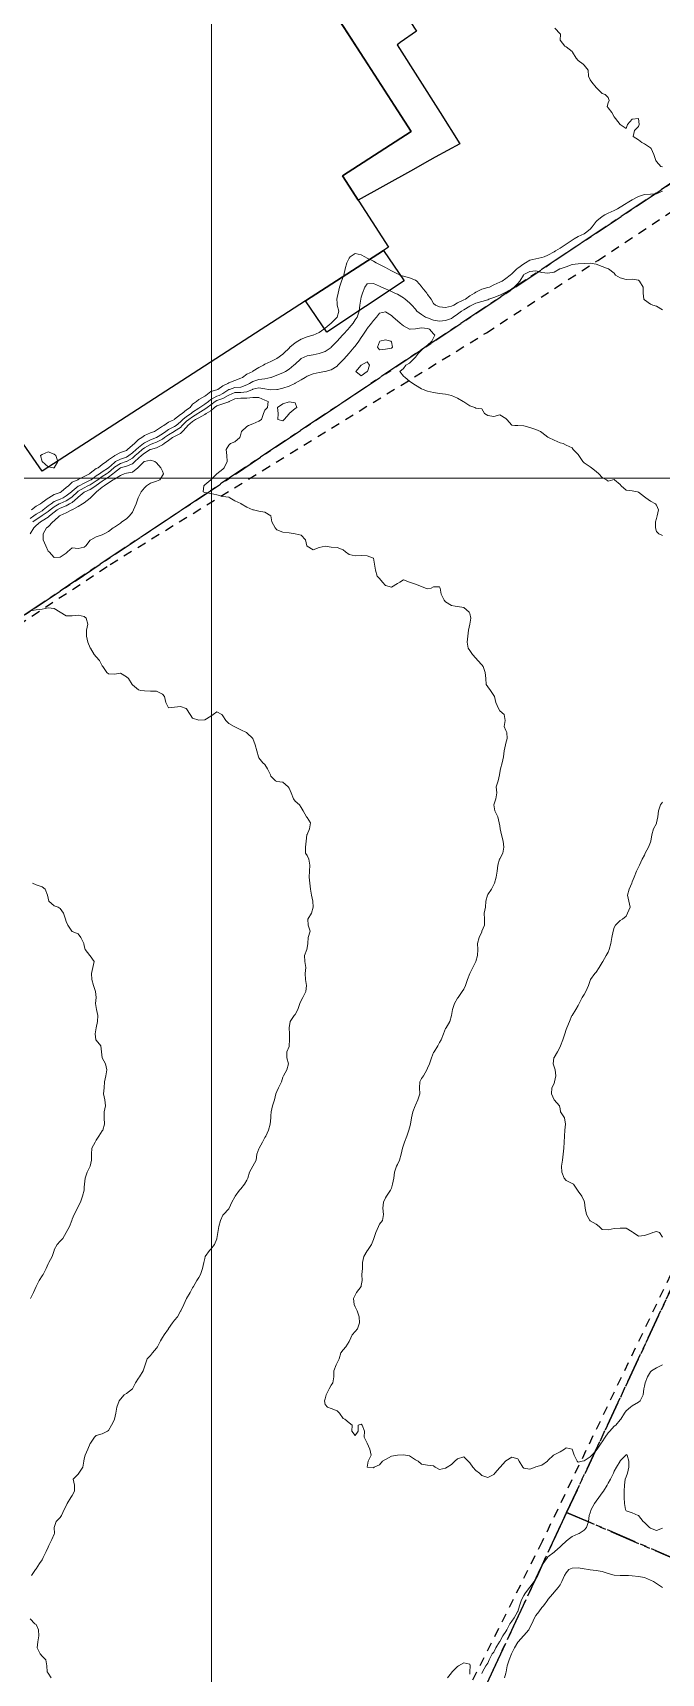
# Model space of a CAD drawing. Header units: centimetres. Extents: x 0 to 642158, y -847 to 649707.
# Drawn here: x 617552 to 617604.1, y 620588.1 to 620724.4 of the extents above; entities that cross this region are included whole.
import ezdxf

# ---------------------------------------------------------------- set-up
doc = ezdxf.new("R2010")
doc.units = ezdxf.units.CM
doc.header["$MEASUREMENT"] = 0
doc.linetypes.add('CENTERX2', pattern=[4, 2.5, -0.5, 0.5, -0.5])
doc.linetypes.add('JIS_02_0.7', pattern=[1.35, 0.75, -0.6])
for name, color, linetype, lineweight in [('MEV_grille', 254, 'Continuous', 9), ('WAL_parcellaire agricole', 7, 'JIS_02_0.7', 25), ('WAL_topographie 0.5', 253, 'Continuous', 20)]:
    doc.layers.add(name, color=color, linetype=linetype, lineweight=lineweight)
doc.layers.add('SPW_batiments', color=7, linetype='Continuous')
doc.layers.add('SPW_parcellaire cadastral', color=7, linetype='CENTERX2', lineweight=25, true_color=0xff0542)

# ---------------------------------------------------------------- blocks, each defined once
blk = doc.blocks.new('*U114')
at = {"layer": 'MEV_grille', "transparency": 33554687}
blk.add_lwpolyline([(-1338.46, 0), (1338.46, 0)], dxfattribs=at)
blk = doc.blocks.new('*U115')
at = {"layer": 'MEV_grille', "color": 0, "linetype": 'ByBlock', "lineweight": -2, "transparency": 16777216}
blk.add_blockref('*U114', (0, -1700), dxfattribs=at)
blk = doc.blocks.new('*U112')
at = {"layer": 'MEV_grille', "transparency": 33554687}
blk.add_lwpolyline([(0, 1825.48), (0, -1825.48)], dxfattribs=at)
blk = doc.blocks.new('*U113')
at = {"layer": 'MEV_grille', "color": 0, "linetype": 'ByBlock', "lineweight": -2, "transparency": 16777216}
blk.add_blockref('*U112', (2200, 0), dxfattribs=at)

msp = doc.modelspace()

# ---------------------------------------------------------------- linework, layer by layer
at = {"layer": 'SPW_batiments'}
for points in [[(617567.97, 620740.02), (617566.97, 620741.57), (617569.88, 620743), (617574.59, 620735.69), (617578.82, 620729.15), (617579.04, 620729.29), (617580.22, 620730.06), (617583.84, 620724.5), (617582.48, 620723.55), (617582.45, 620723.53), (617582.22, 620723.37), (617585.79, 620717.74), (617587.42, 620715.15), (617585.39, 620714.03), (617584.94, 620713.78), (617583.33, 620712.88), (617578.98, 620710.47), (617577.68, 620712.48), (617583.39, 620716.18), (617579.82, 620721.7), (617576.14, 620727.41), (617572.46, 620733.12), (617567.97, 620740.02)], [(617572.46, 620733.12), (617583.39, 620716.18), (617577.68, 620712.48), (617581.52, 620706.55), (617581.1, 620706.28), (617574.63, 620702.1), (617552.76, 620687.97), (617531.53, 620718.62), (617566.97, 620741.57), (617572.46, 620733.12)], [(617582.82, 620703.77), (617576.4, 620699.51), (617574.63, 620702.1), (617581.1, 620706.28), (617582.82, 620703.77)]]:
    msp.add_lwpolyline(points, dxfattribs=at)
at = {"layer": 'SPW_parcellaire cadastral'}
for points in [[(617622.86, 620723.83), (617495.62, 620638.85), (617461.46, 620689.99), (617598.89, 620759.7), (617622.86, 620723.83)], [(617307.03, 620609.24), (617461.46, 620689.99), (617495.62, 620638.85), (617622.86, 620723.83)], [(617622.86, 620723.83), (617655.06, 620676.16), (617614.78, 620641.12), (617606.88, 620624.2), (617605.63, 620621.47), (617596.3, 620601.5), (617586.31, 620580.07), (617577.71, 620561.63), (617569.76, 620544.57), (617560.78, 620525.33), (617557.05, 620517.32)], [(617664.43, 620572.16), (617596.3, 620601.5), (617605.63, 620621.47), (617669.97, 620586.1), (617664.43, 620572.16)], [(617664.43, 620572.16), (617655.92, 620551.27), (617586.31, 620580.07), (617596.3, 620601.5), (617664.43, 620572.16)]]:
    msp.add_lwpolyline(points, dxfattribs=at)
at = {"layer": 'WAL_parcellaire agricole'}
msp.add_lwpolyline([(617468.94, 620684.89), (617492.9, 620643.95), (617509.14, 620651.95), (617540.64, 620668.46), (617558.39, 620680.21), (617589.64, 620699.46), (617598.89, 620705.46), (617624.38, 620722.34), (617653.39, 620679.22), (617641.14, 620670.59), (617622.52, 620651.84), (617611.11, 620633.21), (617607.27, 620626.09), (617594.27, 620599.09), (617576.03, 620562.71), (617540.91, 620492.71)], dxfattribs=at)
at = {"layer": 'WAL_topographie 0.5'}
for points in [[(617595.31, 620724.75), (617595.75, 620724.27), (617595.78, 620724.25), (617595.75, 620723.75), (617596.15, 620723.25), (617596.25, 620723.21), (617596.75, 620722.8), (617596.78, 620722.75), (617597.08, 620722.25), (617597.25, 620722.06), (617597.67, 620721.75), (617597.75, 620721.67), (617598.08, 620721.25), (617598.1, 620720.75), (617598.25, 620720.46), (617598.38, 620720.25), (617598.75, 620719.81), (617598.82, 620719.75), (617599.25, 620719.32), (617599.5, 620719.25), (617599.75, 620719), (617599.84, 620718.75), (617599.75, 620718.55), (617599.65, 620718.25), (617599.75, 620718.14), (617600.04, 620717.75), (617600.25, 620717.39), (617600.36, 620717.25), (617600.75, 620716.75), (617600.75, 620716.75), (617601.25, 620716.42), (617601.36, 620716.75), (617601.75, 620717.19), (617602.25, 620717.25), (617602.25, 620717.25), (617602.25, 620717.25), (617602.31, 620716.75), (617602.25, 620716.58), (617601.92, 620716.25), (617601.81, 620715.75), (617602.25, 620715.48), (617602.54, 620715.25), (617602.75, 620715.15), (617603.25, 620714.81), (617603.31, 620714.75), (617603.53, 620714.25), (617603.71, 620713.75), (617603.75, 620713.67), (617604.12, 620713.25), (617604.25, 620713.23)], [(617551.88, 620684.75), (617552.25, 620685.05), (617552.62, 620685.25), (617552.75, 620685.36), (617553.25, 620685.72), (617553.31, 620685.75), (617553.75, 620686.02), (617554.25, 620686.2), (617554.34, 620686.25), (617554.75, 620686.6), (617554.94, 620686.75), (617555.25, 620687.04), (617555.73, 620687.25), (617555.75, 620687.27), (617556.25, 620687.53), (617556.69, 620687.75), (617556.75, 620687.8), (617557.25, 620688.17), (617557.41, 620688.25), (617557.75, 620688.51), (617558.09, 620688.75), (617558.25, 620688.91), (617558.75, 620689.23), (617558.8, 620689.25), (617559.25, 620689.52), (617559.75, 620689.69), (617559.84, 620689.75), (617560.25, 620690.11), (617560.41, 620690.25), (617560.75, 620690.58), (617561.03, 620690.75), (617561.25, 620690.93), (617561.75, 620691.15), (617562.07, 620691.25), (617562.25, 620691.37), (617562.75, 620691.69), (617562.87, 620691.75), (617563.25, 620692.04), (617563.73, 620692.25), (617563.75, 620692.27), (617564.25, 620692.66), (617564.38, 620692.75), (617564.75, 620693.06), (617565.03, 620693.25), (617565.25, 620693.52), (617565.57, 620693.75), (617565.75, 620693.91), (617566.25, 620694.18), (617566.35, 620694.25), (617566.75, 620694.57), (617567.25, 620694.71), (617567.35, 620694.75), (617567.75, 620695.05), (617568.17, 620695.25), (617568.25, 620695.3), (617568.75, 620695.49), (617569.25, 620695.67), (617569.4, 620695.75), (617569.75, 620696.02), (617570.24, 620696.25), (617570.25, 620696.26), (617570.75, 620696.57), (617571.12, 620696.75), (617571.25, 620696.84), (617571.75, 620697.07), (617572.13, 620697.25), (617572.25, 620697.32), (617572.75, 620697.67), (617572.83, 620697.75), (617573.25, 620698.18), (617573.32, 620698.25), (617573.75, 620698.62), (617573.97, 620698.75), (617574.25, 620698.92), (617574.75, 620699.11), (617575.24, 620699.25), (617575.25, 620699.25), (617575.75, 620699.48), (617576.15, 620699.75), (617576.25, 620699.83), (617576.74, 620700.25), (617576.75, 620700.26), (617577.25, 620700.74), (617577.26, 620700.75), (617577.38, 620701.25), (617577.26, 620701.75), (617577.25, 620701.92), (617577.21, 620702.25), (617577.25, 620702.38), (617577.33, 620702.75), (617577.45, 620703.25), (617577.62, 620703.75), (617577.75, 620704.1), (617577.79, 620704.25), (617577.9, 620704.75), (617578.05, 620705.25), (617578.25, 620705.66), (617578.32, 620705.75), (617578.75, 620706.04), (617579.25, 620705.93), (617579.54, 620705.75), (617579.75, 620705.66), (617580.25, 620705.39), (617580.49, 620705.25), (617580.75, 620705.12), (617581.25, 620704.87), (617581.46, 620704.75), (617581.75, 620704.61), (617582.25, 620704.34), (617582.44, 620704.25), (617582.75, 620704.14), (617583.25, 620704.02), (617583.75, 620703.83), (617583.85, 620703.75), (617584.25, 620703.29), (617584.28, 620703.25), (617584.68, 620702.75), (617584.75, 620702.64), (617585.05, 620702.25), (617585.25, 620701.88), (617585.4, 620701.75), (617585.75, 620701.62), (617586.25, 620701.56), (617586.75, 620701.66), (617586.94, 620701.75), (617587.25, 620701.94), (617587.75, 620702.18), (617587.89, 620702.25), (617588.25, 620702.53), (617588.66, 620702.75), (617588.75, 620702.83), (617589.25, 620703.07), (617589.75, 620703.2), (617589.9, 620703.25), (617590.25, 620703.42), (617590.75, 620703.65), (617590.94, 620703.75), (617591.25, 620703.95), (617591.62, 620704.25), (617591.75, 620704.36), (617592.15, 620704.75), (617592.25, 620704.83), (617592.75, 620705.19), (617592.87, 620705.25), (617593.25, 620705.47), (617593.75, 620705.6), (617594.25, 620705.69), (617594.42, 620705.75), (617594.75, 620705.91), (617595.25, 620706.18), (617595.36, 620706.25), (617595.75, 620706.48), (617596.17, 620706.75), (617596.25, 620706.8), (617596.75, 620707.15), (617596.91, 620707.25), (617597.25, 620707.45), (617597.75, 620707.68), (617597.86, 620707.75), (617598.25, 620708.05), (617598.41, 620708.25), (617598.75, 620708.68), (617598.8, 620708.75), (617599.25, 620709.12), (617599.48, 620709.25), (617599.75, 620709.38), (617600.25, 620709.6), (617600.51, 620709.75), (617600.75, 620709.89), (617601.25, 620710.2), (617601.33, 620710.25), (617601.75, 620710.5), (617602.22, 620710.75), (617602.25, 620710.77), (617602.75, 620710.94), (617603.25, 620710.96), (617603.75, 620711), (617604.25, 620711.2)], [(617551.75, 620684.03), (617552.06, 620684.25), (617552.25, 620684.39), (617552.75, 620684.68), (617552.84, 620684.75), (617553.25, 620685.08), (617553.49, 620685.25), (617553.75, 620685.43), (617554.25, 620685.64), (617554.49, 620685.75), (617554.75, 620685.91), (617555.19, 620686.25), (617555.25, 620686.31), (617555.75, 620686.71), (617555.83, 620686.75), (617556.25, 620686.97), (617556.75, 620687.2), (617556.82, 620687.25), (617557.25, 620687.57), (617557.52, 620687.75), (617557.75, 620687.91), (617558.25, 620688.25), (617558.26, 620688.25), (617558.75, 620688.69), (617558.85, 620688.75), (617559.25, 620688.97), (617559.75, 620689.13), (617559.95, 620689.25), (617560.25, 620689.47), (617560.56, 620689.75), (617560.75, 620689.93), (617561.18, 620690.25), (617561.25, 620690.31), (617561.75, 620690.57), (617562.24, 620690.75), (617562.25, 620690.75), (617562.75, 620691.07), (617563.03, 620691.25), (617563.25, 620691.41), (617563.75, 620691.67), (617563.87, 620691.75), (617564.25, 620692.06), (617564.44, 620692.25), (617564.75, 620692.5), (617565.13, 620692.75), (617565.25, 620692.85), (617565.75, 620693.19), (617565.85, 620693.25), (617566.25, 620693.52), (617566.56, 620693.75), (617566.75, 620693.91), (617567.25, 620694.19), (617567.44, 620694.25), (617567.75, 620694.4), (617568.25, 620694.73), (617568.3, 620694.75), (617568.75, 620694.91), (617569.25, 620694.95), (617569.75, 620695.13), (617569.98, 620695.25), (617570.25, 620695.42), (617570.75, 620695.57), (617571.25, 620695.63), (617571.75, 620695.74), (617571.78, 620695.75), (617572.25, 620695.93), (617572.75, 620696.14), (617572.96, 620696.25), (617573.25, 620696.42), (617573.66, 620696.75), (617573.75, 620696.84), (617574.19, 620697.25), (617574.25, 620697.31), (617574.75, 620697.53), (617575.25, 620697.63), (617575.75, 620697.72), (617575.84, 620697.75), (617576.25, 620697.89), (617576.75, 620698.24), (617576.76, 620698.25), (617577.25, 620698.75), (617577.25, 620698.75), (617577.7, 620699.25), (617577.75, 620699.3), (617578.17, 620699.75), (617578.25, 620699.85), (617578.57, 620700.25), (617578.75, 620700.52), (617578.91, 620700.75), (617579.08, 620701.25), (617579.12, 620701.75), (617579.21, 620702.25), (617579.25, 620702.4), (617579.36, 620702.75), (617579.55, 620703.25), (617579.75, 620703.52), (617580.25, 620703.54), (617580.75, 620703.33), (617580.92, 620703.25), (617581.25, 620703.09), (617581.75, 620702.87), (617582.04, 620702.75), (617582.25, 620702.66), (617582.75, 620702.35), (617582.89, 620702.25), (617583.25, 620701.95), (617583.44, 620701.75), (617583.75, 620701.4), (617583.85, 620701.25), (617584.25, 620700.97), (617584.57, 620700.75), (617584.75, 620700.68), (617585.25, 620700.5), (617585.75, 620700.42), (617586.25, 620700.46), (617586.75, 620700.65), (617586.88, 620700.75), (617587.25, 620700.99), (617587.58, 620701.25), (617587.75, 620701.36), (617588.25, 620701.65), (617588.42, 620701.75), (617588.75, 620701.92), (617589.25, 620702.06), (617589.75, 620702.2), (617589.85, 620702.25), (617590.25, 620702.39), (617590.75, 620702.58), (617591.08, 620702.75), (617591.25, 620702.83), (617591.75, 620703.11), (617591.94, 620703.25), (617592.25, 620703.55), (617592.4, 620703.75), (617592.71, 620704.25), (617592.75, 620704.28), (617593.25, 620704.55), (617593.75, 620704.6), (617594.25, 620704.45), (617594.75, 620704.39), (617595.25, 620704.48), (617595.74, 620704.75), (617595.75, 620704.75), (617596.25, 620704.93), (617596.75, 620705.11), (617597.25, 620705.19), (617597.75, 620705.21), (617598.25, 620705.22), (617598.75, 620705.14), (617599.25, 620704.95), (617599.75, 620704.77), (617599.78, 620704.75), (617600.25, 620704.39), (617600.36, 620704.25), (617600.75, 620704.01), (617601.25, 620703.88), (617601.75, 620703.91), (617602.25, 620703.82), (617602.35, 620703.75), (617602.64, 620703.25), (617602.66, 620702.75), (617602.71, 620702.25), (617602.75, 620702.2), (617603.25, 620701.84), (617603.46, 620701.75), (617603.75, 620701.66), (617604.25, 620701.37)], [(617551.97, 620683.75), (617552.25, 620683.95), (617552.72, 620684.25), (617552.75, 620684.27), (617553.25, 620684.61), (617553.42, 620684.75), (617553.75, 620685.01), (617554.18, 620685.25), (617554.25, 620685.28), (617554.75, 620685.49), (617555.15, 620685.75), (617555.25, 620685.83), (617555.7, 620686.25), (617555.75, 620686.29), (617556.25, 620686.59), (617556.56, 620686.75), (617556.75, 620686.84), (617557.25, 620687.16), (617557.37, 620687.25), (617557.75, 620687.52), (617558.1, 620687.75), (617558.25, 620687.86), (617558.71, 620688.25), (617558.75, 620688.29), (617559.25, 620688.6), (617559.72, 620688.75), (617559.75, 620688.76), (617560.25, 620689.03), (617560.49, 620689.25), (617560.75, 620689.49), (617561.06, 620689.75), (617561.25, 620689.9), (617561.75, 620690.18), (617561.95, 620690.25), (617562.25, 620690.36), (617562.75, 620690.63), (617562.91, 620690.75), (617563.25, 620690.99), (617563.71, 620691.25), (617563.75, 620691.27), (617564.25, 620691.6), (617564.39, 620691.75), (617564.75, 620692.1), (617564.92, 620692.25), (617565.25, 620692.48), (617565.68, 620692.75), (617565.75, 620692.8), (617566.25, 620693.1), (617566.46, 620693.25), (617566.75, 620693.47), (617567.12, 620693.75), (617567.25, 620693.84), (617567.75, 620693.99), (617568.21, 620694.25), (617568.25, 620694.28), (617568.75, 620694.49), (617569.25, 620694.49), (617569.75, 620694.56), (617570.23, 620694.75), (617570.25, 620694.76), (617570.75, 620694.88), (617571.25, 620694.81), (617571.54, 620694.75), (617571.75, 620694.71), (617572.25, 620694.74), (617572.29, 620694.75), (617572.75, 620694.86), (617573.25, 620695.02), (617573.74, 620695.25), (617573.75, 620695.26), (617574.25, 620695.55), (617574.58, 620695.75), (617574.75, 620695.86), (617575.25, 620696.04), (617575.75, 620696.16), (617576.23, 620696.25), (617576.25, 620696.25), (617576.75, 620696.38), (617577.25, 620696.69), (617577.31, 620696.75), (617577.75, 620697.21), (617577.79, 620697.25), (617578.25, 620697.75), (617578.25, 620697.75), (617578.67, 620698.25), (617578.75, 620698.35), (617579.04, 620698.75), (617579.25, 620699.05), (617579.37, 620699.25), (617579.71, 620699.75), (617579.75, 620699.8), (617580.09, 620700.25), (617580.25, 620700.47), (617580.5, 620700.75), (617580.75, 620701.09), (617581.25, 620701.2), (617581.75, 620700.89), (617581.9, 620700.75), (617582.25, 620700.44), (617582.47, 620700.25), (617582.75, 620700.03), (617583.25, 620699.75), (617583.25, 620699.75), (617583.3, 620699.75), (617583.75, 620699.77), (617584.25, 620699.87), (617584.75, 620699.81), (617584.9, 620699.75), (617585.25, 620699.37), (617585.35, 620699.25), (617585.25, 620699.03), (617585.12, 620698.75), (617584.75, 620698.41), (617584.52, 620698.25), (617584.25, 620698.01), (617583.99, 620697.75), (617583.75, 620697.43), (617583.58, 620697.25), (617583.25, 620696.93), (617582.96, 620696.75), (617582.75, 620696.48), (617582.45, 620696.25), (617582.75, 620695.85), (617582.88, 620695.75), (617583.25, 620695.44), (617583.52, 620695.25), (617583.75, 620695.09), (617584.25, 620694.81), (617584.38, 620694.75), (617584.75, 620694.6), (617585.25, 620694.48), (617585.75, 620694.4), (617586.25, 620694.36), (617586.75, 620694.25), (617586.75, 620694.25), (617587.25, 620694.03), (617587.71, 620693.75), (617587.75, 620693.73), (617588.25, 620693.38), (617588.68, 620693.25), (617588.75, 620693.2), (617589.25, 620693.15), (617589.49, 620692.75), (617589.75, 620692.58), (617590.25, 620692.5), (617590.75, 620692.63), (617591.25, 620692.34), (617591.32, 620692.25), (617591.75, 620691.78), (617592, 620691.75), (617592.25, 620691.74), (617592.75, 620691.72), (617593.25, 620691.58), (617593.75, 620691.43), (617594.12, 620691.25), (617594.25, 620691.16), (617594.75, 620690.78), (617594.8, 620690.75), (617595.25, 620690.53), (617595.75, 620690.32), (617596, 620690.25), (617596.25, 620690.12), (617596.75, 620689.89), (617596.85, 620689.75), (617597.25, 620689.35), (617597.3, 620689.25), (617597.63, 620688.75), (617597.75, 620688.64), (617598.25, 620688.31), (617598.37, 620688.25), (617598.75, 620687.94), (617598.96, 620687.75), (617599.25, 620687.44), (617599.6, 620687.25), (617599.75, 620687.13), (617600.12, 620687.25), (617600.25, 620687.28), (617600.28, 620687.25), (617600.75, 620686.85), (617600.83, 620686.75), (617601.25, 620686.37), (617601.75, 620686.33), (617602.19, 620686.25), (617602.25, 620686.23), (617602.75, 620685.82), (617602.86, 620685.75), (617603.25, 620685.48), (617603.68, 620685.25), (617603.75, 620685.14), (617603.92, 620684.75), (617603.82, 620684.25), (617603.75, 620684.04), (617603.67, 620683.75), (617603.67, 620683.25), (617603.75, 620682.96), (617603.96, 620682.75), (617604.25, 620682.62)], [(617581.83, 620698.25), (617581.75, 620698.17), (617581.25, 620698.09), (617580.75, 620698.05), (617580.59, 620698.25), (617580.75, 620698.71), (617580.8, 620698.75), (617581.25, 620698.86), (617581.7, 620698.75), (617581.75, 620698.69), (617581.83, 620698.25)], [(617579.76, 620696.25), (617579.75, 620696.24), (617579.25, 620695.89), (617578.81, 620696.25), (617579.23, 620696.75), (617579.25, 620696.77), (617579.75, 620697.04), (617579.92, 620696.75), (617579.76, 620696.25)], [(617551.75, 620682.77), (617552.06, 620683.25), (617552.25, 620683.44), (617552.61, 620683.75), (617552.75, 620683.83), (617553.25, 620684.15), (617553.37, 620684.25), (617553.75, 620684.56), (617553.99, 620684.75), (617554.25, 620684.9), (617554.75, 620685.09), (617555.03, 620685.25), (617555.25, 620685.37), (617555.69, 620685.75), (617555.75, 620685.81), (617556.25, 620686.21), (617556.31, 620686.25), (617556.75, 620686.44), (617557.21, 620686.75), (617557.25, 620686.77), (617557.75, 620687.13), (617557.91, 620687.25), (617558.25, 620687.47), (617558.63, 620687.75), (617558.75, 620687.85), (617559.25, 620688.25), (617559.26, 620688.25), (617559.75, 620688.38), (617560.25, 620688.58), (617560.44, 620688.75), (617560.75, 620689.03), (617561, 620689.25), (617561.25, 620689.46), (617561.71, 620689.75), (617561.75, 620689.77), (617562.25, 620689.91), (617562.75, 620690.14), (617562.88, 620690.25), (617563.25, 620690.51), (617563.57, 620690.75), (617563.75, 620690.85), (617564.25, 620691.1), (617564.41, 620691.25), (617564.75, 620691.62), (617564.85, 620691.75), (617565.25, 620692.09), (617565.49, 620692.25), (617565.75, 620692.39), (617566.25, 620692.66), (617566.38, 620692.75), (617566.75, 620692.98), (617567.05, 620693.25), (617567.25, 620693.4), (617567.75, 620693.56), (617568.25, 620693.73), (617568.29, 620693.75), (617568.75, 620693.97), (617569.25, 620694.01), (617569.75, 620694.02), (617570.25, 620694.09), (617570.75, 620694.09), (617571.25, 620693.86), (617571.51, 620693.75), (617571.47, 620693.25), (617571.25, 620693.03), (617571.12, 620692.75), (617570.97, 620692.25), (617570.75, 620692.1), (617570.25, 620691.89), (617569.88, 620691.75), (617569.75, 620691.67), (617569.3, 620691.25), (617569.25, 620691.02), (617569.16, 620690.75), (617568.75, 620690.39), (617568.39, 620690.25), (617568.25, 620690.12), (617568.02, 620689.75), (617568.08, 620689.25), (617568.12, 620688.75), (617567.87, 620688.25), (617567.75, 620688.14), (617567.27, 620687.75), (617567.25, 620687.73), (617566.75, 620687.25), (617566.75, 620687.25), (617566.25, 620686.82), (617566.17, 620686.75), (617566.11, 620686.25), (617566.25, 620686.18), (617566.75, 620686.12), (617567.25, 620686), (617567.75, 620685.87), (617568.25, 620685.81), (617568.34, 620685.75), (617568.75, 620685.49), (617569.25, 620685.27), (617569.28, 620685.25), (617569.75, 620684.96), (617570.25, 620684.76), (617570.31, 620684.75), (617570.75, 620684.64), (617571.25, 620684.55), (617571.75, 620684.25), (617571.75, 620684.25), (617571.83, 620683.75), (617572.1, 620683.25), (617572.25, 620683.1), (617572.75, 620682.9), (617573.25, 620682.84), (617573.75, 620682.75), (617573.75, 620682.75), (617574.25, 620682.64), (617574.62, 620682.25), (617574.73, 620681.75), (617574.75, 620681.72), (617575.25, 620681.42), (617575.75, 620681.61), (617576.25, 620681.72), (617576.75, 620681.65), (617577.25, 620681.61), (617577.75, 620681.43), (617577.95, 620681.25), (617578.25, 620681.03), (617578.75, 620680.92), (617579.25, 620680.96), (617579.75, 620680.93), (617580.25, 620680.75), (617580.25, 620680.75), (617580.34, 620680.25), (617580.42, 620679.75), (617580.58, 620679.25), (617580.75, 620679.06), (617581, 620678.75), (617581.25, 620678.48), (617581.75, 620678.32), (617582.25, 620678.64), (617582.44, 620678.75), (617582.75, 620678.93), (617583.25, 620678.75), (617583.25, 620678.75), (617583.75, 620678.58), (617584.25, 620678.38), (617584.57, 620678.25), (617584.75, 620678.18), (617585.04, 620678.25), (617585.25, 620678.36), (617585.75, 620678.35), (617585.8, 620678.25), (617585.87, 620677.75), (617586.12, 620677.25), (617586.25, 620677.12), (617586.75, 620676.8), (617587.05, 620676.75), (617587.25, 620676.72), (617587.75, 620676.64), (617588.21, 620676.25), (617588.25, 620676.14), (617588.35, 620675.75), (617588.25, 620675.25), (617588.25, 620675.25), (617588.14, 620674.75), (617588.09, 620674.25), (617588.04, 620673.75), (617588.11, 620673.25), (617588.25, 620673.06), (617588.49, 620672.75), (617588.75, 620672.42), (617588.92, 620672.25), (617589.25, 620671.88), (617589.36, 620671.75), (617589.54, 620671.25), (617589.58, 620670.75), (617589.63, 620670.25), (617589.75, 620670.05), (617589.99, 620669.75), (617590.25, 620669.33), (617590.3, 620669.25), (617590.43, 620668.75), (617590.63, 620668.25), (617590.75, 620668.07), (617591.12, 620667.75), (617591.19, 620667.25), (617591.12, 620666.75), (617591.25, 620666.42), (617591.32, 620666.25), (617591.37, 620665.75), (617591.25, 620665.38), (617591.22, 620665.25), (617591.12, 620664.75), (617591.06, 620664.25), (617590.95, 620663.75), (617590.8, 620663.25), (617590.75, 620662.95), (617590.72, 620662.75), (617590.6, 620662.25), (617590.46, 620661.75), (617590.51, 620661.25), (617590.41, 620660.75), (617590.25, 620660.25), (617590.35, 620659.75), (617590.58, 620659.25), (617590.71, 620658.75), (617590.75, 620658.5), (617590.78, 620658.25), (617590.88, 620657.75), (617591.04, 620657.25), (617591.09, 620656.75), (617591.01, 620656.25), (617590.75, 620655.78), (617590.73, 620655.75), (617590.58, 620655.25), (617590.52, 620654.75), (617590.44, 620654.25), (617590.3, 620653.75), (617590.25, 620653.64), (617590.07, 620653.25), (617589.75, 620652.8), (617589.72, 620652.75), (617589.58, 620652.25), (617589.55, 620651.75), (617589.46, 620651.25), (617589.47, 620650.75), (617589.47, 620650.25), (617589.27, 620649.75), (617589.25, 620649.7), (617589.04, 620649.25), (617588.91, 620648.75), (617588.92, 620648.25), (617588.89, 620647.75), (617588.75, 620647.25), (617588.75, 620647.25), (617588.52, 620646.75), (617588.25, 620646.25), (617588.25, 620646.25), (617588.06, 620645.75), (617587.89, 620645.25), (617587.75, 620644.95), (617587.63, 620644.75), (617587.28, 620644.25), (617587.25, 620644.2), (617586.98, 620643.75), (617586.83, 620643.25), (617586.75, 620642.75), (617586.75, 620642.75), (617586.61, 620642.25), (617586.3, 620641.75), (617586.25, 620641.67), (617586.07, 620641.25), (617585.87, 620640.75), (617585.75, 620640.52), (617585.6, 620640.25), (617585.29, 620639.75), (617585.25, 620639.69), (617585.08, 620639.25), (617584.9, 620638.75), (617584.75, 620638.39), (617584.68, 620638.25), (617584.42, 620637.75), (617584.25, 620637.52), (617584.1, 620637.25), (617584.07, 620636.75), (617584.1, 620636.25), (617583.94, 620635.75), (617583.75, 620635.31), (617583.72, 620635.25), (617583.54, 620634.75), (617583.42, 620634.25), (617583.33, 620633.75), (617583.25, 620633.44), (617583.2, 620633.25), (617583.02, 620632.75), (617582.83, 620632.25), (617582.75, 620632), (617582.67, 620631.75), (617582.56, 620631.25), (617582.42, 620630.75), (617582.25, 620630.38), (617582.17, 620630.25), (617582.02, 620629.75), (617581.94, 620629.25), (617581.85, 620628.75), (617581.75, 620628.42), (617581.67, 620628.25), (617581.35, 620627.75), (617581.25, 620627.61), (617581.09, 620627.25), (617581.04, 620626.75), (617581.1, 620626.25), (617581, 620625.75), (617580.75, 620625.43), (617580.67, 620625.25), (617580.45, 620624.75), (617580.29, 620624.25), (617580.25, 620624.16), (617580.09, 620623.75), (617579.77, 620623.25), (617579.75, 620623.22), (617579.46, 620622.75), (617579.36, 620622.25), (617579.36, 620621.75), (617579.29, 620621.25), (617579.33, 620620.75), (617579.25, 620620.35), (617579.23, 620620.25), (617578.85, 620619.75), (617578.75, 620619.54), (617578.6, 620619.25), (617578.65, 620618.75), (617578.75, 620618.57), (617578.9, 620618.25), (617579.07, 620617.75), (617579.09, 620617.25), (617578.93, 620616.75), (617578.75, 620616.51), (617578.49, 620616.25), (617578.28, 620615.75), (617578.25, 620615.7), (617577.98, 620615.25), (617577.75, 620614.99), (617577.54, 620614.75), (617577.4, 620614.25), (617577.25, 620613.92), (617577.16, 620613.75), (617576.96, 620613.25), (617576.98, 620612.75), (617576.88, 620612.25), (617576.75, 620612.07), (617576.58, 620611.75), (617576.34, 620611.25), (617576.25, 620610.94), (617576.2, 620610.75), (617576.25, 620610.45), (617576.45, 620610.25), (617576.75, 620610.12), (617577.25, 620609.94), (617577.44, 620609.75), (617577.75, 620609.31), (617577.88, 620609.25), (617578.25, 620608.95), (617578.5, 620608.75), (617578.47, 620608.25), (617578.75, 620607.89), (617579, 620608.25), (617579, 620608.75), (617579.25, 620608.83), (617579.33, 620608.75), (617579.53, 620608.25), (617579.5, 620607.75), (617579.75, 620607.25), (617579.75, 620607.25), (617579.95, 620606.75), (617580.06, 620606.25), (617579.82, 620605.75), (617579.75, 620605.25), (617580.25, 620605.21), (617580.33, 620605.25), (617580.75, 620605.46), (617581, 620605.75), (617581.25, 620605.88), (617581.75, 620606.18), (617582.25, 620606.25), (617582.25, 620606.25), (617582.75, 620606.27), (617582.92, 620606.25), (617583.25, 620606.2), (617583.75, 620605.86), (617583.96, 620605.75), (617584.25, 620605.5), (617584.75, 620605.42), (617585.25, 620605.36), (617585.39, 620605.25), (617585.75, 620605.07), (617586.25, 620605.17), (617586.39, 620605.25), (617586.75, 620605.48), (617587.02, 620605.75), (617587.25, 620605.95), (617587.75, 620606.11), (617588.13, 620605.75), (617588.25, 620605.61), (617588.51, 620605.25), (617588.75, 620604.99), (617589.06, 620604.75), (617589.25, 620604.57), (617589.75, 620604.41), (617590.25, 620604.64), (617590.35, 620604.75), (617590.75, 620605.23), (617590.77, 620605.25), (617591.22, 620605.75), (617591.25, 620605.78), (617591.75, 620606.08), (617592.25, 620605.96), (617592.35, 620605.75), (617592.67, 620605.25), (617592.75, 620605.18), (617593.25, 620605.09), (617593.68, 620605.25), (617593.75, 620605.27), (617594.25, 620605.41), (617594.7, 620605.75), (617594.75, 620605.8), (617595.22, 620606.25), (617595.25, 620606.28), (617595.75, 620606.54), (617596.12, 620606.75), (617596.25, 620606.85), (617596.75, 620606.75), (617596.75, 620606.75), (617596.92, 620606.25), (617597.17, 620605.75), (617597.25, 620605.67), (617597.58, 620605.75), (617597.75, 620605.77), (617598.25, 620606.11), (617598.39, 620606.25), (617598.75, 620606.65), (617598.82, 620606.75), (617599.16, 620607.25), (617599.25, 620607.37), (617599.49, 620607.75), (617599.75, 620608.12), (617599.87, 620608.25), (617600.25, 620608.65), (617600.37, 620608.75), (617600.75, 620609.19), (617600.79, 620609.25), (617601.1, 620609.75), (617601.25, 620609.94), (617601.61, 620610.25), (617601.75, 620610.34), (617602.25, 620610.66), (617602.4, 620610.75), (617602.64, 620611.25), (617602.71, 620611.75), (617602.75, 620611.99), (617602.81, 620612.25), (617603.01, 620612.75), (617603.25, 620613.17), (617603.33, 620613.25), (617603.75, 620613.51), (617604.25, 620613.74)], [(617572.85, 620692.25), (617572.75, 620692.13), (617572.33, 620692.25), (617572.35, 620692.75), (617572.29, 620693.25), (617572.75, 620693.54), (617573.25, 620693.72), (617573.75, 620693.64), (617573.9, 620693.25), (617573.75, 620693.16), (617573.27, 620692.75), (617573.25, 620692.72), (617572.85, 620692.25)], [(617553.76, 620688.25), (617553.75, 620688.24), (617553.66, 620688.25), (617553.25, 620688.32), (617552.75, 620688.75), (617552.75, 620688.75), (617552.63, 620689.25), (617552.75, 620689.35), (617553.25, 620689.56), (617553.75, 620689.38), (617553.88, 620689.25), (617554.05, 620688.75), (617553.76, 620688.25)], [(617554.85, 620681.25), (617554.75, 620681.16), (617554.25, 620680.81), (617553.75, 620680.8), (617553.33, 620681.25), (617553.25, 620681.32), (617553.05, 620681.75), (617552.85, 620682.25), (617552.84, 620682.75), (617553.12, 620683.25), (617553.25, 620683.35), (617553.65, 620683.75), (617553.75, 620683.83), (617554.2, 620684.25), (617554.25, 620684.29), (617554.75, 620684.5), (617555.23, 620684.75), (617555.25, 620684.76), (617555.75, 620685.03), (617556.11, 620685.25), (617556.25, 620685.34), (617556.75, 620685.71), (617556.77, 620685.75), (617557.25, 620686.22), (617557.27, 620686.25), (617557.75, 620686.63), (617557.89, 620686.75), (617558.25, 620686.98), (617558.65, 620687.25), (617558.75, 620687.31), (617559.25, 620687.61), (617559.57, 620687.75), (617559.75, 620687.8), (617560.25, 620687.88), (617560.7, 620688.25), (617560.75, 620688.29), (617561.23, 620688.75), (617561.25, 620688.76), (617561.75, 620688.87), (617562.12, 620688.75), (617562.25, 620688.65), (617562.61, 620688.25), (617562.75, 620687.96), (617562.82, 620687.75), (617562.75, 620687.6), (617562.52, 620687.25), (617562.25, 620687.12), (617561.75, 620686.96), (617561.42, 620686.75), (617561.25, 620686.59), (617560.97, 620686.25), (617560.75, 620685.81), (617560.73, 620685.75), (617560.56, 620685.25), (617560.35, 620684.75), (617560.25, 620684.56), (617560, 620684.25), (617559.75, 620684), (617559.38, 620683.75), (617559.25, 620683.65), (617558.75, 620683.32), (617558.66, 620683.25), (617558.25, 620682.95), (617557.91, 620682.75), (617557.75, 620682.67), (617557.25, 620682.52), (617556.79, 620682.25), (617556.75, 620682.22), (617556.39, 620681.75), (617556.25, 620681.64), (617555.75, 620681.55), (617555.25, 620681.6), (617554.85, 620681.25)], [(617551.75, 620676.37), (617552.25, 620676.45), (617552.75, 620676.51), (617553.25, 620676.6), (617553.75, 620676.56), (617554.25, 620676.25), (617554.25, 620676.25), (617554.75, 620675.96), (617555.25, 620675.96), (617555.75, 620675.99), (617556.25, 620675.88), (617556.42, 620675.75), (617556.54, 620675.25), (617556.45, 620674.75), (617556.43, 620674.25), (617556.56, 620673.75), (617556.75, 620673.3), (617556.77, 620673.25), (617557.07, 620672.75), (617557.25, 620672.53), (617557.51, 620672.25), (617557.75, 620671.81), (617557.78, 620671.75), (617558.13, 620671.25), (617558.25, 620671.12), (617558.75, 620671.1), (617559.25, 620671.19), (617559.75, 620670.88), (617559.92, 620670.75), (617560.23, 620670.25), (617560.25, 620670.22), (617560.75, 620669.8), (617560.96, 620669.75), (617561.25, 620669.71), (617561.75, 620669.69), (617562.25, 620669.7), (617562.75, 620669.44), (617562.92, 620669.25), (617563.02, 620668.75), (617563.25, 620668.32), (617563.75, 620668.37), (617564.25, 620668.42), (617564.72, 620668.25), (617564.75, 620668.22), (617565.05, 620667.75), (617565.25, 620667.46), (617565.75, 620667.29), (617566.25, 620667.32), (617566.75, 620667.61), (617566.95, 620667.75), (617567.25, 620667.99), (617567.66, 620667.75), (617567.75, 620667.65), (617568, 620667.25), (617568.25, 620667.02), (617568.69, 620666.75), (617568.75, 620666.72), (617569.25, 620666.48), (617569.72, 620666.25), (617569.75, 620666.23), (617570.25, 620665.75), (617570.25, 620665.75), (617570.43, 620665.25), (617570.58, 620664.75), (617570.72, 620664.25), (617570.75, 620664.17), (617571.07, 620663.75), (617571.25, 620663.61), (617571.47, 620663.25), (617571.71, 620662.75), (617571.75, 620662.64), (617572.14, 620662.25), (617572.25, 620662.2), (617572.75, 620662.15), (617573.19, 620661.75), (617573.25, 620661.64), (617573.42, 620661.25), (617573.62, 620660.75), (617573.75, 620660.55), (617574.12, 620660.25), (617574.25, 620660.03), (617574.42, 620659.75), (617574.7, 620659.25), (617574.75, 620659.21), (617575.02, 620658.75), (617574.96, 620658.25), (617574.75, 620657.79), (617574.73, 620657.75), (617574.68, 620657.25), (617574.61, 620656.75), (617574.62, 620656.25), (617574.75, 620656.04), (617574.89, 620655.75), (617574.97, 620655.25), (617574.94, 620654.75), (617574.92, 620654.25), (617574.97, 620653.75), (617575.04, 620653.25), (617575.13, 620652.75), (617575.23, 620652.25), (617575.25, 620651.75), (617575.25, 620651.75), (617575.25, 620651.75), (617575.11, 620651.25), (617574.8, 620650.75), (617574.84, 620650.25), (617575, 620649.75), (617574.85, 620649.25), (617574.81, 620648.75), (617574.75, 620648.38), (617574.73, 620648.25), (617574.54, 620647.75), (617574.56, 620647.25), (617574.65, 620646.75), (617574.6, 620646.25), (617574.63, 620645.75), (617574.7, 620645.25), (617574.64, 620644.75), (617574.4, 620644.25), (617574.25, 620644.01), (617574.14, 620643.75), (617573.97, 620643.25), (617573.75, 620642.84), (617573.69, 620642.75), (617573.34, 620642.25), (617573.27, 620641.75), (617573.3, 620641.25), (617573.3, 620640.75), (617573.26, 620640.25), (617573.25, 620640.19), (617573.07, 620639.75), (617573.06, 620639.25), (617573.2, 620638.75), (617573.07, 620638.25), (617572.78, 620637.75), (617572.75, 620637.64), (617572.63, 620637.25), (617572.38, 620636.75), (617572.25, 620636.46), (617572.16, 620636.25), (617572.04, 620635.75), (617571.89, 620635.25), (617571.78, 620634.75), (617571.75, 620634.42), (617571.74, 620634.25), (617571.69, 620633.75), (617571.56, 620633.25), (617571.32, 620632.75), (617571.25, 620632.64), (617571.04, 620632.25), (617570.77, 620631.75), (617570.75, 620631.69), (617570.58, 620631.25), (617570.51, 620630.75), (617570.25, 620630.25), (617570.25, 620630.25), (617569.96, 620629.75), (617569.83, 620629.25), (617569.75, 620629.1), (617569.56, 620628.75), (617569.25, 620628.38), (617569.15, 620628.25), (617568.78, 620627.75), (617568.75, 620627.69), (617568.51, 620627.25), (617568.28, 620626.75), (617568.25, 620626.72), (617567.8, 620626.25), (617567.75, 620626.19), (617567.55, 620625.75), (617567.42, 620625.25), (617567.35, 620624.75), (617567.26, 620624.25), (617567.25, 620624.22), (617567.07, 620623.75), (617566.75, 620623.36), (617566.66, 620623.25), (617566.3, 620622.75), (617566.25, 620622.58), (617566.17, 620622.25), (617566.07, 620621.75), (617565.89, 620621.25), (617565.75, 620621.01), (617565.6, 620620.75), (617565.31, 620620.25), (617565.25, 620620.15), (617565.03, 620619.75), (617564.75, 620619.27), (617564.74, 620619.25), (617564.53, 620618.75), (617564.27, 620618.25), (617564.25, 620618.21), (617563.98, 620617.75), (617563.75, 620617.46), (617563.58, 620617.25), (617563.25, 620616.77), (617563.24, 620616.75), (617562.89, 620616.25), (617562.75, 620616.01), (617562.59, 620615.75), (617562.33, 620615.25), (617562.25, 620615.14), (617561.93, 620614.75), (617561.75, 620614.54), (617561.46, 620614.25), (617561.31, 620613.75), (617561.25, 620613.58), (617561.13, 620613.25), (617560.83, 620612.75), (617560.75, 620612.64), (617560.51, 620612.25), (617560.25, 620611.75), (617560.25, 620611.75), (617559.75, 620611.37), (617559.56, 620611.25), (617559.25, 620610.89), (617559.14, 620610.75), (617558.96, 620610.25), (617558.86, 620609.75), (617558.76, 620609.25), (617558.75, 620609.22), (617558.52, 620608.75), (617558.25, 620608.29), (617558.19, 620608.25), (617557.75, 620608.01), (617557.25, 620607.89), (617557.1, 620607.75), (617556.77, 620607.25), (617556.75, 620607.21), (617556.56, 620606.75), (617556.33, 620606.25), (617556.25, 620605.94), (617556.21, 620605.75), (617556.13, 620605.25), (617555.8, 620604.75), (617555.75, 620604.68), (617555.32, 620604.25), (617555.43, 620603.75), (617555.44, 620603.25), (617555.25, 620602.91), (617555.13, 620602.75), (617554.84, 620602.25), (617554.75, 620602.04), (617554.57, 620601.75), (617554.37, 620601.25), (617554.25, 620601.07), (617553.93, 620600.75), (617553.75, 620600.25), (617553.77, 620599.75), (617553.75, 620599.7), (617553.55, 620599.25), (617553.31, 620598.75), (617553.25, 620598.62), (617553.09, 620598.25), (617552.85, 620597.75), (617552.75, 620597.55), (617552.54, 620597.25), (617552.25, 620596.81), (617552.19, 620596.75), (617551.88, 620596.25)], [(617604.25, 620660.47), (617604.1, 620660.25), (617603.92, 620659.75), (617603.86, 620659.25), (617603.77, 620658.75), (617603.75, 620658.7), (617603.52, 620658.25), (617603.38, 620657.75), (617603.28, 620657.25), (617603.25, 620657.16), (617603.1, 620656.75), (617602.83, 620656.25), (617602.75, 620656.07), (617602.56, 620655.75), (617602.34, 620655.25), (617602.25, 620655.08), (617602.1, 620654.75), (617601.9, 620654.25), (617601.75, 620653.85), (617601.71, 620653.75), (617601.5, 620653.25), (617601.36, 620652.75), (617601.45, 620652.25), (617601.57, 620651.75), (617601.35, 620651.25), (617601.25, 620651.02), (617600.93, 620650.75), (617600.75, 620650.64), (617600.36, 620650.25), (617600.25, 620650.06), (617600.15, 620649.75), (617600.06, 620649.25), (617599.97, 620648.75), (617599.84, 620648.25), (617599.75, 620648.02), (617599.59, 620647.75), (617599.3, 620647.25), (617599.25, 620647.17), (617599, 620646.75), (617598.75, 620646.37), (617598.65, 620646.25), (617598.29, 620645.75), (617598.25, 620645.68), (617598.1, 620645.25), (617597.9, 620644.75), (617597.75, 620644.5), (617597.58, 620644.25), (617597.33, 620643.75), (617597.25, 620643.6), (617597.05, 620643.25), (617596.75, 620642.77), (617596.74, 620642.75), (617596.53, 620642.25), (617596.31, 620641.75), (617596.25, 620641.59), (617596.14, 620641.25), (617595.98, 620640.75), (617595.79, 620640.25), (617595.75, 620640.17), (617595.54, 620639.75), (617595.25, 620639.27), (617595.24, 620639.25), (617595.19, 620638.75), (617595.25, 620638.5), (617595.35, 620638.25), (617595.4, 620637.75), (617595.3, 620637.25), (617595.25, 620637.12), (617595.06, 620636.75), (617595.04, 620636.25), (617595.25, 620635.75), (617595.25, 620635.75), (617595.7, 620635.25), (617595.75, 620635), (617595.8, 620634.75), (617596.12, 620634.25), (617596.21, 620633.75), (617596.15, 620633.25), (617596.12, 620632.75), (617596.1, 620632.25), (617596.07, 620631.75), (617596.02, 620631.25), (617595.96, 620630.75), (617595.88, 620630.25), (617595.9, 620629.75), (617596.08, 620629.25), (617596.25, 620629.07), (617596.75, 620628.81), (617596.88, 620628.75), (617597.2, 620628.25), (617597.25, 620628.18), (617597.55, 620627.75), (617597.75, 620627.35), (617597.79, 620627.25), (617597.84, 620626.75), (617597.96, 620626.25), (617598.21, 620625.75), (617598.25, 620625.71), (617598.75, 620625.42), (617599, 620625.25), (617599.25, 620625), (617599.75, 620624.96), (617600.25, 620625.06), (617600.75, 620625.11), (617601.25, 620625.11), (617601.75, 620624.81), (617601.81, 620624.75), (617602.25, 620624.43), (617602.75, 620624.48), (617603.25, 620624.66), (617603.46, 620624.75), (617603.75, 620624.82), (617604, 620624.75), (617604.25, 620624.35)], [(617551.95, 620653.75), (617552.25, 620653.61), (617552.75, 620653.44), (617553, 620653.25), (617553.21, 620652.75), (617553.25, 620652.5), (617553.32, 620652.25), (617553.75, 620651.88), (617554.08, 620651.75), (617554.25, 620651.64), (617554.52, 620651.25), (617554.68, 620650.75), (617554.75, 620650.58), (617554.88, 620650.25), (617555.22, 620649.75), (617555.25, 620649.73), (617555.75, 620649.53), (617555.97, 620649.25), (617556.21, 620648.75), (617556.25, 620648.54), (617556.34, 620648.25), (617556.72, 620647.75), (617556.75, 620647.71), (617557.06, 620647.25), (617556.96, 620646.75), (617556.85, 620646.25), (617556.88, 620645.75), (617557.03, 620645.25), (617557.19, 620644.75), (617557.23, 620644.25), (617557.19, 620643.75), (617557.25, 620643.42), (617557.27, 620643.25), (617557.38, 620642.75), (617557.36, 620642.25), (617557.25, 620641.75), (617557.25, 620641.75), (617557.17, 620641.25), (617557.21, 620640.75), (617557.25, 620640.71), (617557.62, 620640.25), (617557.69, 620639.75), (617557.75, 620639.25), (617557.75, 620639.25), (617558.02, 620638.75), (617558.12, 620638.25), (617558.03, 620637.75), (617557.94, 620637.25), (617557.89, 620636.75), (617557.85, 620636.25), (617557.96, 620635.75), (617558.02, 620635.25), (617557.91, 620634.75), (617557.89, 620634.25), (617557.94, 620633.75), (617557.78, 620633.25), (617557.75, 620633.18), (617557.47, 620632.75), (617557.25, 620632.42), (617557.15, 620632.25), (617556.89, 620631.75), (617556.84, 620631.25), (617556.86, 620630.75), (617556.75, 620630.25), (617556.75, 620630.25), (617556.49, 620629.75), (617556.32, 620629.25), (617556.26, 620628.75), (617556.25, 620628.5), (617556.23, 620628.25), (617556.1, 620627.75), (617555.93, 620627.25), (617555.75, 620626.89), (617555.68, 620626.75), (617555.42, 620626.25), (617555.25, 620625.85), (617555.22, 620625.75), (617555.03, 620625.25), (617554.75, 620624.75), (617554.75, 620624.75), (617554.47, 620624.25), (617554.25, 620624.01), (617554.01, 620623.75), (617553.75, 620623.29), (617553.74, 620623.25), (617553.59, 620622.75), (617553.32, 620622.25), (617553.25, 620622.14), (617553.08, 620621.75), (617552.84, 620621.25), (617552.75, 620621.13), (617552.5, 620620.75), (617552.25, 620620.25), (617552.25, 620620.25), (617552.03, 620619.75), (617551.78, 620619.25)], [(617589.25, 620588.12), (617589.32, 620588.25), (617589.59, 620588.75), (617589.75, 620588.97), (617589.86, 620589.25), (617590.12, 620589.75), (617590.25, 620589.9), (617590.42, 620590.25), (617590.72, 620590.75), (617590.75, 620590.79), (617591, 620591.25), (617591.25, 620591.61), (617591.33, 620591.75), (617591.59, 620592.25), (617591.75, 620592.46), (617591.94, 620592.75), (617592.23, 620593.25), (617592.25, 620593.28), (617592.39, 620593.75), (617592.56, 620594.25), (617592.75, 620594.6), (617592.84, 620594.75), (617593.22, 620595.25), (617593.25, 620595.29), (617593.6, 620595.75), (617593.75, 620595.97), (617593.91, 620596.25), (617594.14, 620596.75), (617594.25, 620597.01), (617594.35, 620597.25), (617594.7, 620597.75), (617594.75, 620597.8), (617595.25, 620598.2), (617595.32, 620598.25), (617595.75, 620598.65), (617595.87, 620598.75), (617596.25, 620599.12), (617596.42, 620599.25), (617596.75, 620599.5), (617597.25, 620599.72), (617597.33, 620599.75), (617597.75, 620600.03), (617597.95, 620600.25), (617598.1, 620600.75), (617598.16, 620601.25), (617598.25, 620601.46), (617598.34, 620601.75), (617598.62, 620602.25), (617598.75, 620602.43), (617598.96, 620602.75), (617599.25, 620603.13), (617599.35, 620603.25), (617599.66, 620603.75), (617599.75, 620603.92), (617599.95, 620604.25), (617600.18, 620604.75), (617600.25, 620604.92), (617600.44, 620605.25), (617600.73, 620605.75), (617600.75, 620605.78), (617601.2, 620606.25), (617601.25, 620606.32), (617601.32, 620606.25), (617601.46, 620605.75), (617601.45, 620605.25), (617601.34, 620604.75), (617601.25, 620604.46), (617601.17, 620604.25), (617601.11, 620603.75), (617601.07, 620603.25), (617601.06, 620602.75), (617601.09, 620602.25), (617601.19, 620601.75), (617601.25, 620601.62), (617601.75, 620601.47), (617602.23, 620601.25), (617602.25, 620601.24), (617602.66, 620600.75), (617602.75, 620600.66), (617603.19, 620600.25), (617603.25, 620600.2), (617603.75, 620599.99), (617604.25, 620600.19)], [(617591.13, 620587.75), (617591.25, 620588.15), (617591.27, 620588.25), (617591.37, 620588.75), (617591.54, 620589.25), (617591.72, 620589.75), (617591.75, 620589.82), (617591.96, 620590.25), (617592.25, 620590.73), (617592.27, 620590.75), (617592.73, 620591.25), (617592.75, 620591.28), (617593.17, 620591.75), (617593.25, 620591.93), (617593.42, 620592.25), (617593.64, 620592.75), (617593.75, 620592.93), (617594, 620593.25), (617594.25, 620593.6), (617594.38, 620593.75), (617594.74, 620594.25), (617594.75, 620594.26), (617595.16, 620594.75), (617595.25, 620594.87), (617595.6, 620595.25), (617595.75, 620595.49), (617595.9, 620595.75), (617596.12, 620596.25), (617596.25, 620596.48), (617596.49, 620596.75), (617596.75, 620596.87), (617597.25, 620596.9), (617597.75, 620596.81), (617598.1, 620596.75), (617598.25, 620596.72), (617598.75, 620596.68), (617599.25, 620596.59), (617599.75, 620596.42), (617600.25, 620596.3), (617600.75, 620596.26), (617601.25, 620596.26), (617601.44, 620596.25), (617601.75, 620596.24), (617602.25, 620596.19), (617602.75, 620596.08), (617603.25, 620595.88), (617603.5, 620595.75), (617603.75, 620595.59), (617604.25, 620595.27)], [(617551.75, 620592.65), (617552.15, 620592.25), (617552.25, 620592.18), (617552.46, 620591.75), (617552.48, 620591.25), (617552.39, 620590.75), (617552.35, 620590.25), (617552.58, 620589.75), (617552.75, 620589.57), (617553.05, 620589.25), (617553.15, 620588.75), (617553.17, 620588.25), (617553.25, 620588.15), (617553.49, 620587.75)], [(617586.42, 620587.75), (617586.75, 620588.19), (617586.8, 620588.25), (617587.25, 620588.71), (617587.32, 620588.75), (617587.75, 620589.02), (617588.25, 620588.9), (617588.28, 620588.75), (617588.27, 620588.25), (617588.25, 620588.08)]]:
    msp.add_lwpolyline(points, dxfattribs=at)

# ---------------------------------------------------------------- block references
at = {"layer": 'MEV_grille', "transparency": 33554687}
for name, p in [('*U113', (615366.81, 620593.64)), ('*U115', (616669.48, 622387.38))]:
    msp.add_blockref(name, p, dxfattribs=at)

doc.saveas('drawing.dxf')
